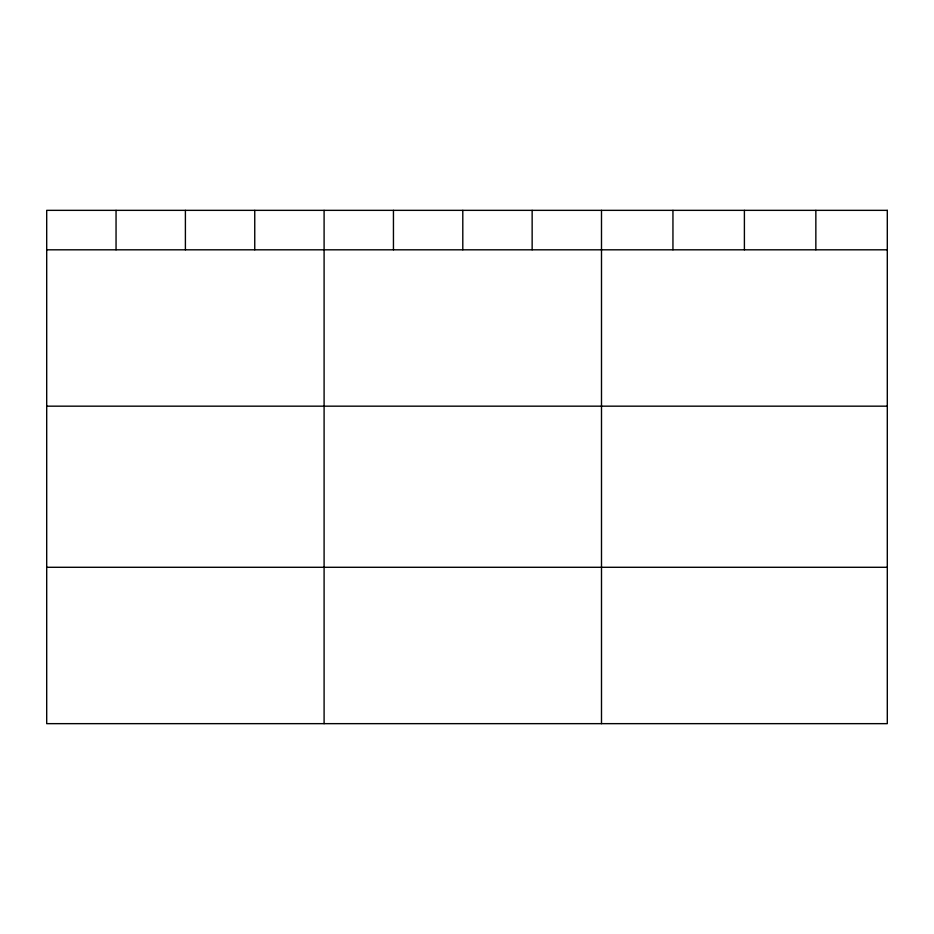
<?xml version="1.0" encoding="UTF-8"?>
<svg xmlns="http://www.w3.org/2000/svg" width="934" height="934" viewBox="0 0 934 934"><rect width="100%" height="100%" fill="white"/><g stroke="black" fill="none" stroke-linecap="round" stroke-linejoin="round"><path stroke-width="1.4" d="M46.7 249.81L887.3 249.81M46.7 406.173L887.3 406.173M46.7 567.288L887.3 567.288M815.849 210.348L815.849 249.81M744.398 210.348L744.398 249.81M672.947 210.348L672.947 249.81M601.496 210.348L601.496 723.652M532.147 210.348L532.147 249.81M462.797 210.348L462.797 249.81M393.447 210.348L393.447 249.81M324.098 210.348L324.098 723.652M254.748 210.348L254.748 249.81M185.399 210.348L185.399 249.81M116.05 210.348L116.05 249.81M887.3 210.348L46.7 210.348L46.7 723.652L887.3 723.652L887.3 210.348"/></g></svg>
